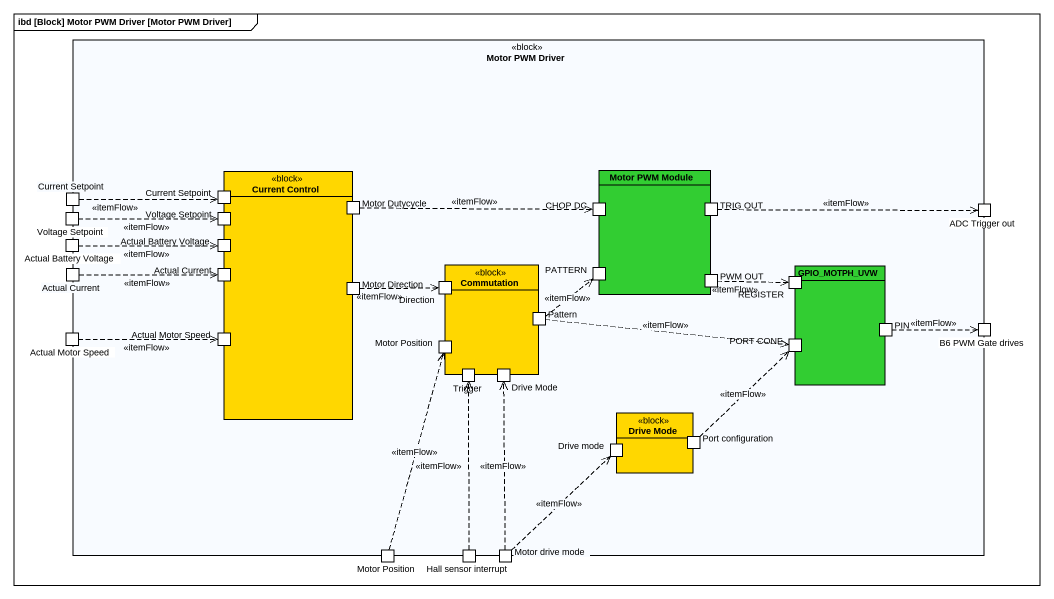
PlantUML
@startuml
mainframe ibd [Block] Motor PWM Driver [Motor PWM Driver]
rectangle "Motor PWM Driver" as Motor_PWM_Driver <<block>> {
  rectangle "Current Control" as Current_Control <<block>> #FFD700 {
    port "Current Setpoint" as Current_Setpoint
    port "Voltage Setpoint" as Voltage_Setpoint_2
    port "Motor Dutycycle" as Motor_Dutycycle
    port "Actual Current" as Actual_Current_2
    port "Actual Battery Voltage" as Actual_Battery_Voltage_2
    port "Motor Direction" as Motor_Direction
    port "Actual Motor Speed" as Actual_Motor_Speed_2
  }
  rectangle "Motor PWM Module" as Motor_PWM_Module #32CD32 {
    port "CHOP DC" as CHOP_DC
    port "TRIG OUT" as TRIG_OUT
    port PATTERN
    port "PWM OUT" as PWM_OUT
  }
  port "Voltage Setpoint" as Voltage_Setpoint
  port "Current Setpoint" as Current_Setpoint_2
  port "ADC Trigger out" as ADC_Trigger_out
  port "Actual Battery Voltage" as Actual_Battery_Voltage
  port "Actual Current" as Actual_Current
  rectangle Commutation <<block>> #FFD700 {
    port Direction
    port "Motor Position" as Motor_Position
    port Pattern
    port Trigger
    port "Drive Mode" as Drive_Mode
  }
  rectangle GPIO_MOTPH_UVW #32CD32 {
    port REGISTER
    port "PORT CONF" as PORT_CONF
    port PIN
  }
  port "Actual Motor Speed" as Actual_Motor_Speed
  port "B6 PWM Gate drives" as B6_PWM_Gate_drives
  rectangle "Drive Mode" as Drive_Mode_2 <<block>> #FFD700 {
    port "Drive mode" as Drive_mode
    port "Port configuration" as Port_configuration
  }
  port "Motor Position" as Motor_Position_2
  port "Hall sensor interrupt" as Hall_sensor_interrupt
  port "Motor drive mode" as Motor_drive_mode
}
Voltage_Setpoint .right.> Voltage_Setpoint_2 : <<itemFlow>>
Current_Setpoint_2 .right.> Current_Setpoint : <<itemFlow>>
Motor_Dutycycle .right.> CHOP_DC : <<itemFlow>>
TRIG_OUT .right.> ADC_Trigger_out : <<itemFlow>>
Actual_Battery_Voltage .right.> Actual_Battery_Voltage_2 : <<itemFlow>>
Actual_Current .right.> Actual_Current_2 : <<itemFlow>>
Motor_Direction .right.> Direction : <<itemFlow>>
PWM_OUT .right.> REGISTER : <<itemFlow>>
Actual_Motor_Speed .right.> Actual_Motor_Speed_2 : <<itemFlow>>
Pattern .up.> PATTERN : <<itemFlow>>
Pattern .right.> PORT_CONF : <<itemFlow>>
PIN .right.> B6_PWM_Gate_drives : <<itemFlow>>
Port_configuration .up.> PORT_CONF : <<itemFlow>>
Motor_Position_2 .up.> Motor_Position : <<itemFlow>>
Hall_sensor_interrupt .up.> Trigger : <<itemFlow>>
Motor_drive_mode .up.> Drive_Mode : <<itemFlow>>
Motor_drive_mode .up.> Drive_mode : <<itemFlow>>
@enduml
